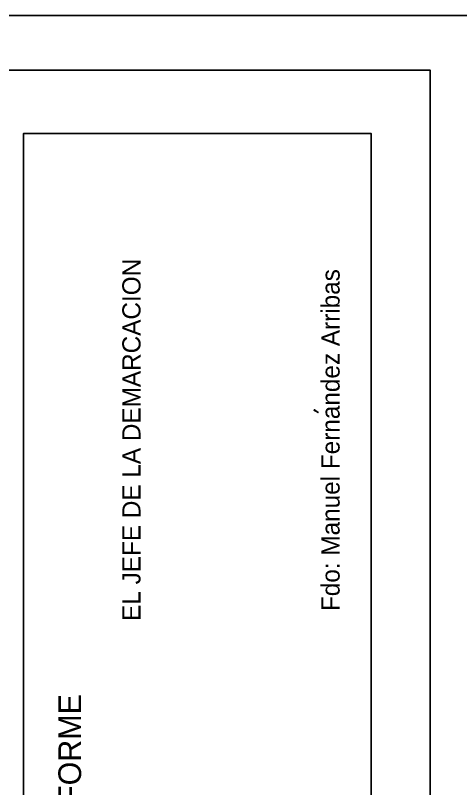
# Model space of a CAD drawing. Extents: x 735054 to 735644, y 4350981 to 4352008.
# Drawn here: x 735300 to 735348.9, y 4351922.5 to 4352007.5 of the extents above; entities that cross this region are included whole.
import ezdxf
from ezdxf.enums import TextEntityAlignment as Align

# ---------------------------------------------------------------- set-up
doc = ezdxf.new("R2010")
doc.units = 0
doc.layers.get('0').update_dxf_attribs({"linetype": 'CONTINUOUS'})

msp = doc.modelspace()

# ---------------------------------------------------------------- linework, layer by layer
at = {"color": 0, "linetype": 'CONTINUOUS'}
msp.add_lwpolyline([(735300.86, 4351828.19), (735300.86, 4351994.5), (735339.11, 4351994.5), (735339.11, 4351828.19)], close=True, dxfattribs=at)

# ---------------------------------------------------------------- texts
for s, height, rotation, p in [('EL JEFE DE LA DEMARCACION', 2, 90, (735312.74, 4351960.82)), ('Fdo: Manuel Fernandez Arribas', 2, 90, (735334.59, 4351960.79)), ("'", 2, 58.28227, (735333.63, 4351963.61)), ('EXAMINADO  Y  CONFORME', 2.5, 90, (735305.96, 4351910.09))]:
    msp.add_text(s, height=height, rotation=rotation, dxfattribs=at).set_placement(p, align=Align.MIDDLE)

# ---------------------------------------------------------------- meshes
mesh = msp.add_polyface(dxfattribs=at)
corners = [(735362.5, 4350981), (735054.5, 4352007.5), (735644, 4350981), (735644, 4352007.5), (735054.5, 4350981)]
mesh.append_faces([[corners[k] for k in face] for face in [(0, 1, 4), (1, 0, 2, 3)]], dxfattribs={"vtx0": -1, "color": 0})
mesh = msp.add_polyface(dxfattribs=at)
corners = [(735345.58, 4351821), (735345.58, 4352001.5), (735064.5, 4352001.5), (735064.5, 4351821)]
mesh.append_faces([[corners[k] for k in face] for face in [(0, 1, 2, 3)]], dxfattribs={"color": 0})

doc.saveas('drawing.dxf')
